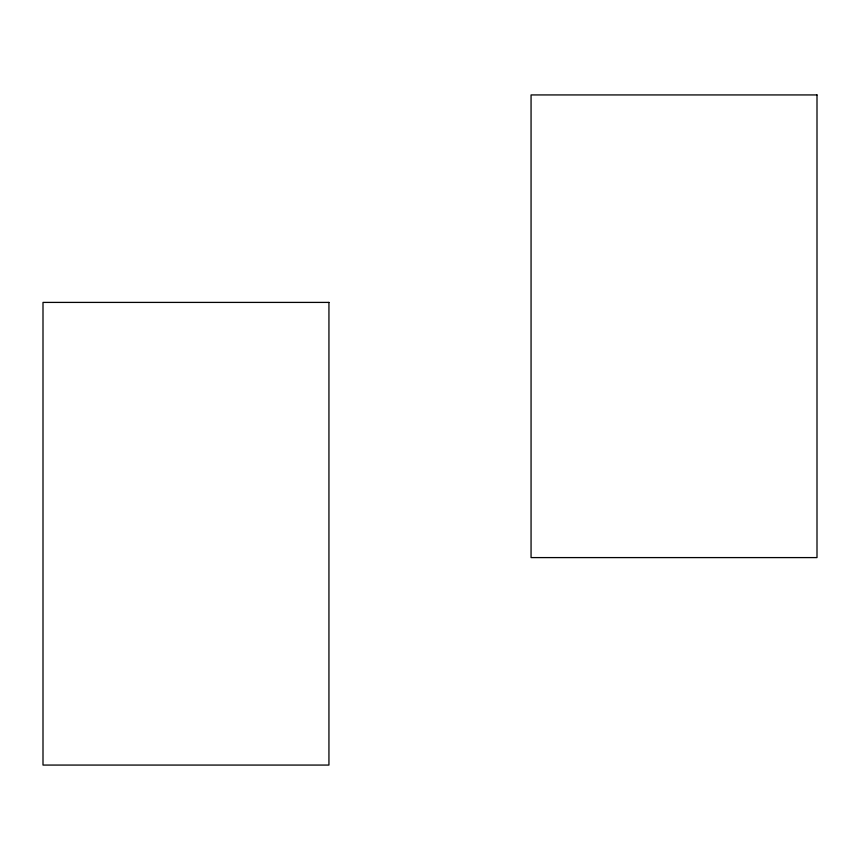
<?xml version="1.0" encoding="UTF-8"?>
<svg xmlns="http://www.w3.org/2000/svg" width="860" height="860" viewBox="0 0 860 860"><rect width="100%" height="100%" fill="white"/><g stroke="black" fill="none" stroke-linecap="round" stroke-linejoin="round"><path stroke-width="1.29" d="M817 94.933L531.061 94.933L531.061 557.592L817 557.592L817 94.933M328.939 302.408L43 302.408L43 765.067L328.939 765.067L328.939 302.408"/></g></svg>
